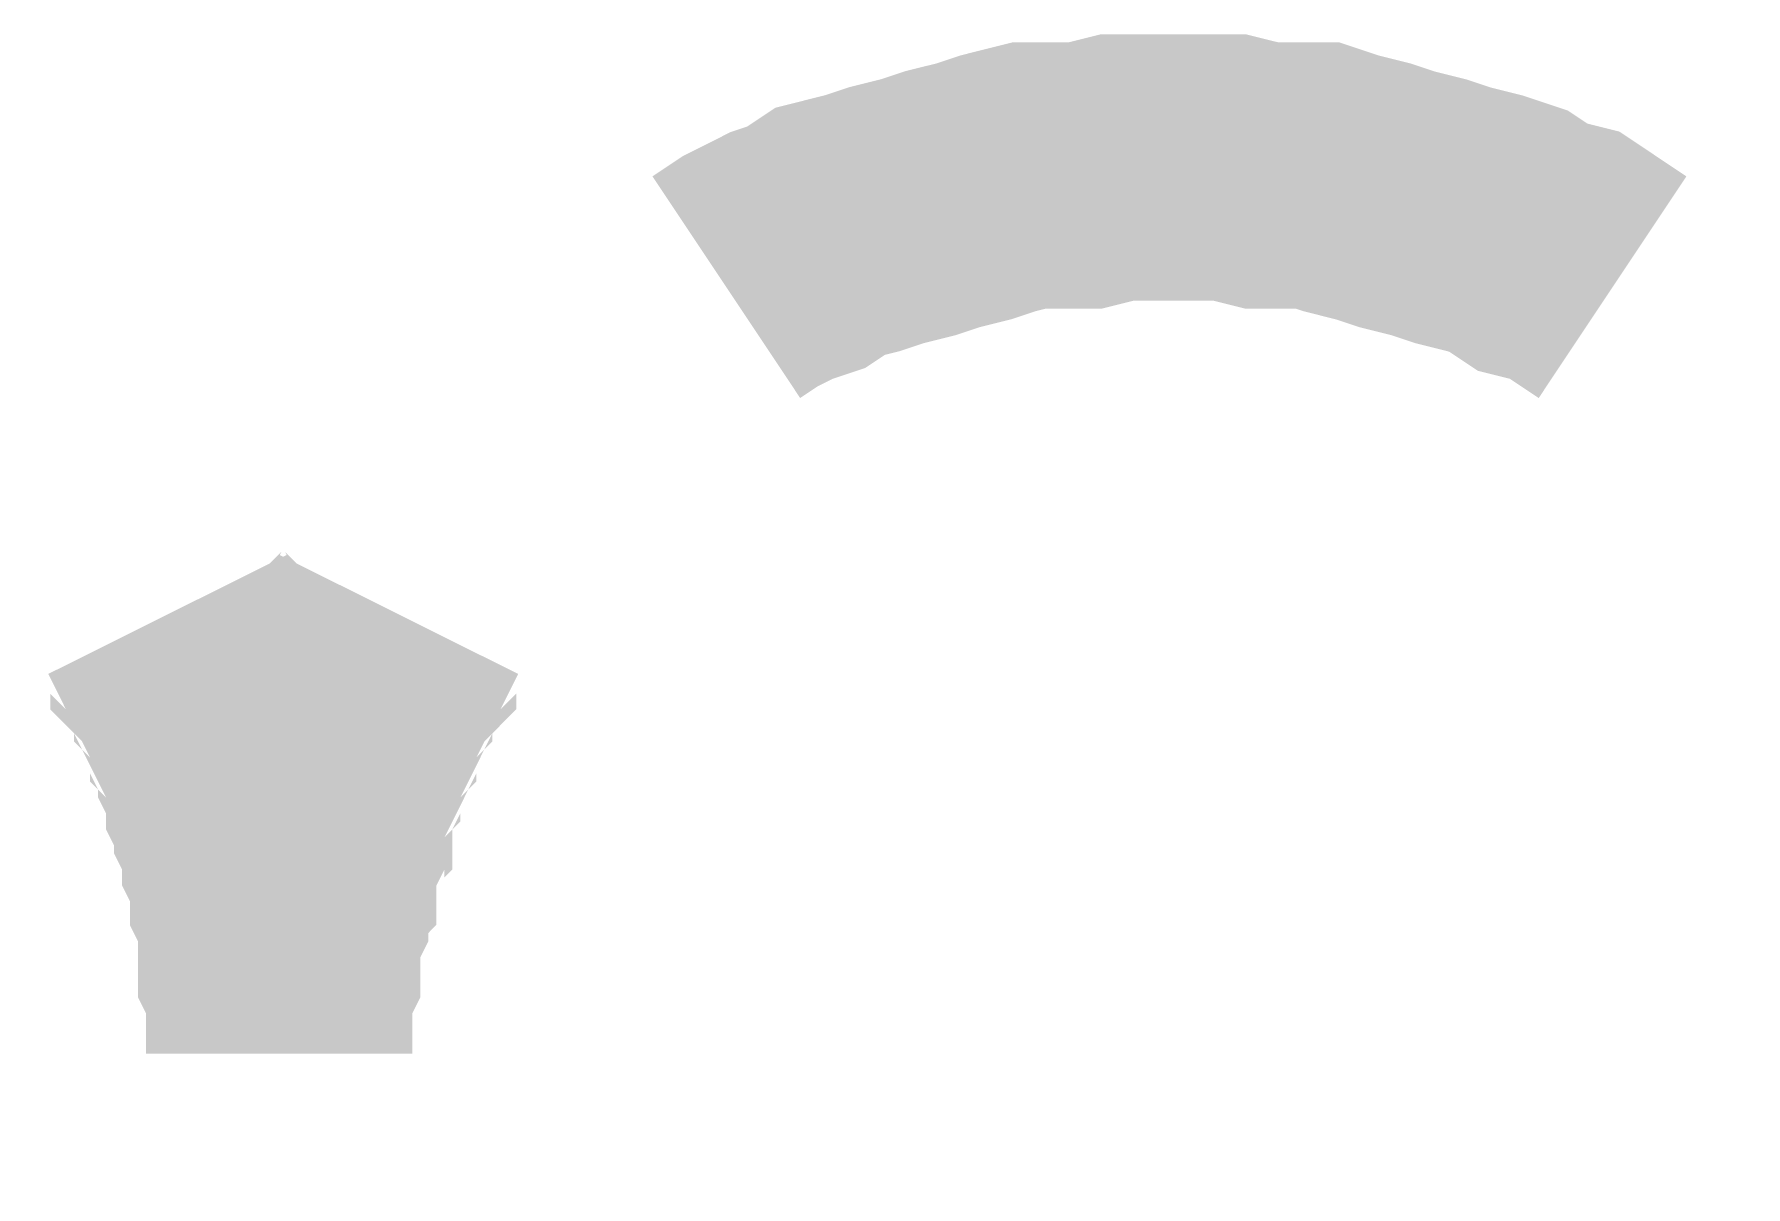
# Model space of a CAD drawing. Header units: inches. Extents: x 0 to 841, y 0 to 594.
# Drawn here: x 509.305 to 514.119, y 129.619 to 132.861 of the extents above; entities that cross this region are included whole.
import ezdxf

# ---------------------------------------------------------------- set-up
doc = ezdxf.new("R2010")
doc.units = ezdxf.units.IN
doc.layers.add('Sheet', color=255, linetype='Continuous')

msp = doc.modelspace()

# ---------------------------------------------------------------- linework, layer by layer
at = {"layer": 'Sheet'}
for points in [[(513.7448, 132.1497, 0.7493, 0.7493, 0), (513.6774, 132.1946, 0.7493, 0.7493, 0), (513.6101, 132.2396, 0.7493, 0.7493, 0), (513.5202, 132.262, 0.7493, 0.7493, 0), (513.4529, 132.3069, 0.7493, 0.7493, 0), (513.3855, 132.3294, 0.7493, 0.7493, 0), (513.2957, 132.3519, 0.7493, 0.7493, 0), (513.2283, 132.3743, 0.7493, 0.7493, 0), (513.1385, 132.3968, 0.7493, 0.7493, 0), (513.0711, 132.4192, 0.7493, 0.7493, 0), (512.9813, 132.4417, 0.7493, 0.7493, 0), (512.9139, 132.4642, 0.7493, 0.7493, 0), (512.824, 132.4642, 0.7493, 0.7493, 0), (512.7567, 132.4642, 0.7493, 0.7493, 0), (512.6668, 132.4866, 0.7493, 0.7493, 0), (512.577, 132.4866, 0.7493, 0.7493, 0), (512.5096, 132.4866, 0.7493, 0.7493, 0), (512.4198, 132.4866, 0.7493, 0.7493, 0), (512.3524, 132.4866, 0.7493, 0.7493, 0), (512.2626, 132.4642, 0.7493, 0.7493, 0), (512.1952, 132.4642, 0.7493, 0.7493, 0), (512.1054, 132.4642, 0.7493, 0.7493, 0), (512.0156, 132.4417, 0.7493, 0.7493, 0), (511.9482, 132.4192, 0.7493, 0.7493, 0), (511.8584, 132.3968, 0.7493, 0.7493, 0), (511.791, 132.3743, 0.7493, 0.7493, 0), (511.7012, 132.3519, 0.7493, 0.7493, 0), (511.6338, 132.3294, 0.7493, 0.7493, 0), (511.544, 132.3069, 0.7493, 0.7493, 0), (511.4766, 132.262, 0.7493, 0.7493, 0), (511.4092, 132.2396, 0.7493, 0.7493, 0), (511.3194, 132.1946, 0.7493, 0.7493, 0), (511.252, 132.1497, 0.7493, 0.7493, 0)], [(509.9944, 129.9936, 0.7493, 0.7493, 0), (509.9944, 130.0386, 0.7493, 0.7493, 0), (509.9944, 130.0835, 0.7493, 0.7493, 0), (509.9944, 130.1059, 0.7493, 0.7493, 0), (509.9944, 130.1509, 0.7493, 0.7493, 0), (509.9944, 130.1958, 0.7493, 0.7493, 0), (509.9719, 130.2407, 0.7493, 0.7493, 0), (509.9719, 130.2856, 0.7493, 0.7493, 0), (509.9719, 130.3081, 0.7493, 0.7493, 0), (509.9719, 130.353, 0.7493, 0.7493, 0), (509.9719, 130.3979, 0.7493, 0.7493, 0), (509.9494, 130.4428, 0.7493, 0.7493, 0), (509.9494, 130.4877, 0.7493, 0.7493, 0), (509.9494, 130.5102, 0.7493, 0.7493, 0), (509.927, 130.5551, 0.7493, 0.7493, 0), (509.927, 130.6, 0.7493, 0.7493, 0), (509.9045, 130.645, 0.7493, 0.7493, 0), (509.9045, 130.6674, 0.7493, 0.7493, 0), (509.8821, 130.7123, 0.7493, 0.7493, 0), (509.8821, 130.7573, 0.7493, 0.7493, 0), (509.8596, 130.8022, 0.7493, 0.7493, 0), (509.8596, 130.8246, 0.7493, 0.7493, 0), (509.8372, 130.8696, 0.7493, 0.7493, 0), (509.8372, 130.9145, 0.7493, 0.7493, 0), (509.8147, 130.9369, 0.7493, 0.7493, 0), (509.7922, 130.9819, 0.7493, 0.7493, 0), (509.7922, 131.0268, 0.7493, 0.7493, 0), (509.7698, 131.0492, 0.7493, 0.7493, 0), (509.7473, 131.0941, 0.7493, 0.7493, 0), (509.7249, 131.1166, 0.7493, 0.7493, 0), (509.7249, 131.1615, 0.7493, 0.7493, 0), (509.7024, 131.184, 0.7493, 0.7493, 0), (509.68, 131.2289, 0.7493, 0.7493, 0)], [(510.3312, 131.2289, 0.7493, 0.7493, 0), (510.3088, 131.184, 0.7493, 0.7493, 0), (510.2863, 131.1615, 0.7493, 0.7493, 0), (510.2863, 131.1166, 0.7493, 0.7493, 0), (510.2639, 131.0941, 0.7493, 0.7493, 0), (510.2414, 131.0492, 0.7493, 0.7493, 0), (510.2189, 131.0268, 0.7493, 0.7493, 0), (510.2189, 130.9819, 0.7493, 0.7493, 0), (510.1965, 130.9369, 0.7493, 0.7493, 0), (510.174, 130.9145, 0.7493, 0.7493, 0), (510.174, 130.8696, 0.7493, 0.7493, 0), (510.1516, 130.8246, 0.7493, 0.7493, 0), (510.1291, 130.8022, 0.7493, 0.7493, 0), (510.1291, 130.7573, 0.7493, 0.7493, 0), (510.1067, 130.7123, 0.7493, 0.7493, 0), (510.1067, 130.6674, 0.7493, 0.7493, 0), (510.0842, 130.645, 0.7493, 0.7493, 0), (510.0842, 130.6, 0.7493, 0.7493, 0), (510.0617, 130.5551, 0.7493, 0.7493, 0), (510.0617, 130.5102, 0.7493, 0.7493, 0), (510.0393, 130.4877, 0.7493, 0.7493, 0), (510.0393, 130.4428, 0.7493, 0.7493, 0), (510.0393, 130.3979, 0.7493, 0.7493, 0), (510.0168, 130.353, 0.7493, 0.7493, 0), (510.0168, 130.3081, 0.7493, 0.7493, 0), (510.0168, 130.2856, 0.7493, 0.7493, 0), (510.0168, 130.2407, 0.7493, 0.7493, 0), (509.9944, 130.1958, 0.7493, 0.7493, 0), (509.9944, 130.1509, 0.7493, 0.7493, 0), (509.9944, 130.1059, 0.7493, 0.7493, 0), (509.9944, 130.0835, 0.7493, 0.7493, 0), (509.9944, 130.0386, 0.7493, 0.7493, 0), (509.9944, 129.9936, 0.7493, 0.7493, 0)]]:
    msp.add_lwpolyline(points, format="xyseb", dxfattribs=at)

doc.saveas('drawing.dxf')
